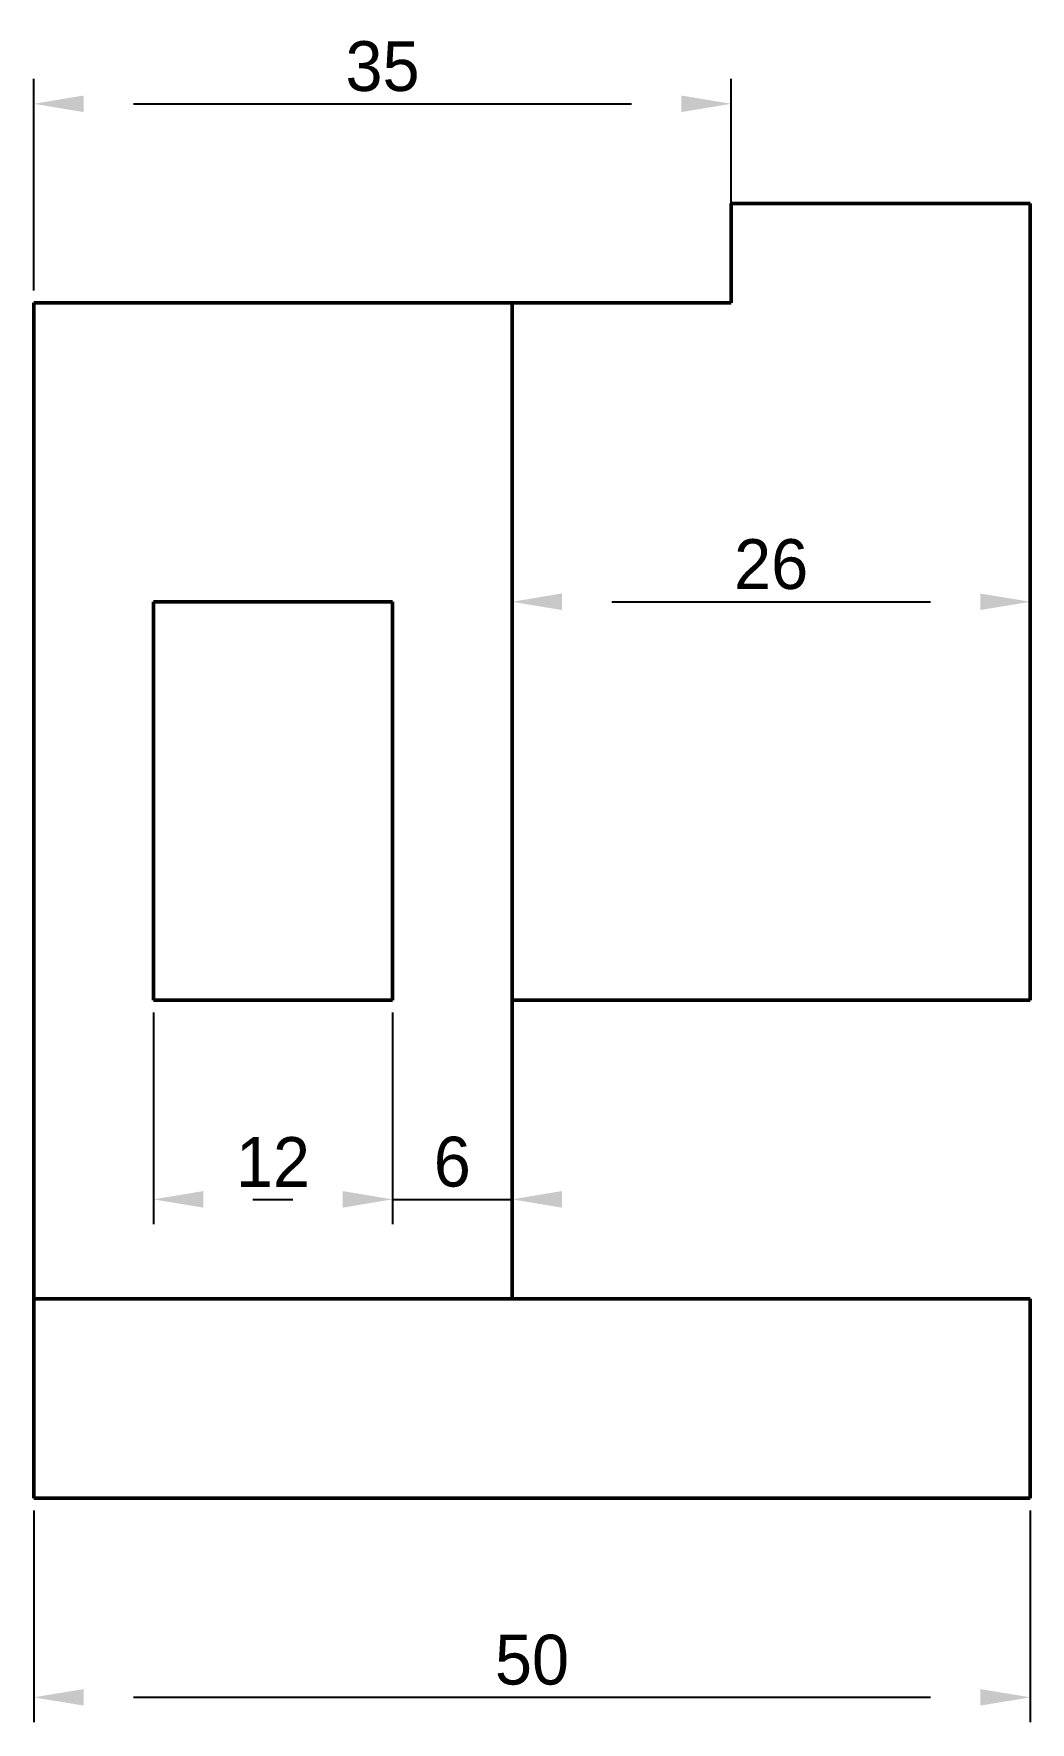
# Model space of a CAD drawing. Extents: x 0 to 50, y -11.2 to 73.5.
import ezdxf

# ---------------------------------------------------------------- set-up
doc = ezdxf.new("R2010")
doc.units = 0
doc.layers.get('0').update_dxf_attribs({"linetype": 'CONTINUOUS'})
doc.dimstyles.get("Standard").update_dxf_attribs({"dimtxt": 2.5, "dimasz": 2.5, "dimexe": 1.25, "dimexo": 0.625, "dimtad": 0, "dimtoh": 1, "dimzin": 1, "dimdsep": 46, "dimtxsty": 'Standard', "dimtsz": 2.5, "dimcen": 0.09, "dimadec": 0, "dimazin": 0, "dimtfac": 1, "dimtdec": 4, "dimtofl": 0, "dimtmove": 0, "dimatfit": 3, "dimfxl": 1, "dimtolj": 1, "dimtzin": 0, "dimarcsym": 0})

# ---------------------------------------------------------------- blocks, each defined once
blk = doc.blocks.new('*D1')
at = {"layer": '1', "color": 0, "linetype": 'ByBlock', "lineweight": -2}
for p, q in [((6, 24.375), (6, 13.75)), ((18, 24.375), (18, 13.75)), ((11, 15), (13, 15))]:
    blk.add_line(p, q, dxfattribs=at)
for points in [[(6, 15), (8.5, 15.416), (8.5, 14.584)], [(18, 15), (15.5, 14.584), (15.5, 15.416)]]:
    blk.add_solid(points, dxfattribs=at)
at = {"layer": '1', "color": 0, "linetype": 'CONTINUOUS', "lineweight": -2, "insert": (12, 16.875), "char_height": 2.5, "width": 2.5, "attachment_point": 5}
blk.add_mtext('12', dxfattribs=at)
blk = doc.blocks.new('*D2')
at = {"layer": '1', "color": 0, "linetype": 'ByBlock', "lineweight": -2}
for p, q in [((24, 45.625), (24, 46.25)), ((50, 45.625), (50, 46.25)), ((29, 45), (45, 45))]:
    blk.add_line(p, q, dxfattribs=at)
for points in [[(24, 45), (26.5, 45.416), (26.5, 44.584)], [(50, 45), (47.5, 44.584), (47.5, 45.416)]]:
    blk.add_solid(points, dxfattribs=at)
at = {"layer": '1', "color": 0, "linetype": 'CONTINUOUS', "lineweight": -2, "insert": (37, 46.875), "char_height": 2.5, "width": 3.05556, "attachment_point": 5}
blk.add_mtext('26', dxfattribs=at)
blk = doc.blocks.new('*D3')
at = {"layer": '1', "color": 0, "linetype": 'ByBlock', "lineweight": -2}
for p, q in [((0, 60.625), (0, 71.25)), ((35, 60.625), (35, 71.25)), ((5, 70), (30, 70))]:
    blk.add_line(p, q, dxfattribs=at)
for points in [[(0, 70), (2.5, 70.416), (2.5, 69.584)], [(35, 70), (32.5, 69.584), (32.5, 70.416)]]:
    blk.add_solid(points, dxfattribs=at)
at = {"layer": '1', "color": 0, "linetype": 'CONTINUOUS', "lineweight": -2, "insert": (17.5, 71.875), "char_height": 2.5, "width": 3.05556, "attachment_point": 5}
blk.add_mtext('35', dxfattribs=at)
blk = doc.blocks.new('*D4')
at = {"layer": '1', "color": 0, "linetype": 'ByBlock', "lineweight": -2}
for p, q in [((18, 24.375), (18, 13.75)), ((24, 24.375), (24, 13.75)), ((18, 15), (24, 15))]:
    blk.add_line(p, q, dxfattribs=at)
for points in [[(18, 15), (15.5, 14.584), (15.5, 15.416)], [(24, 15), (26.5, 15.416), (26.5, 14.584)]]:
    blk.add_solid(points, dxfattribs=at)
at = {"layer": '1', "color": 0, "linetype": 'CONTINUOUS', "lineweight": -2, "insert": (21, 16.875), "char_height": 2.5, "width": 1.11111, "attachment_point": 5}
blk.add_mtext('6', dxfattribs=at)
blk = doc.blocks.new('*D5')
at = {"layer": '1', "color": 0, "linetype": 'ByBlock', "lineweight": -2}
for p, q in [((0, -0.625), (0, -11.25)), ((50, -0.625), (50, -11.25)), ((5, -10), (45, -10))]:
    blk.add_line(p, q, dxfattribs=at)
for points in [[(0, -10), (2.5, -9.584), (2.5, -10.416)], [(50, -10), (47.5, -10.416), (47.5, -9.584)]]:
    blk.add_solid(points, dxfattribs=at)
at = {"layer": '1', "color": 0, "linetype": 'CONTINUOUS', "lineweight": -2, "insert": (25, -8.125), "char_height": 2.5, "width": 3.05556, "attachment_point": 5}
blk.add_mtext('50', dxfattribs=at)

msp = doc.modelspace()

# ---------------------------------------------------------------- linework, layer by layer
at = {"linetype": 'CONTINUOUS', "lineweight": 50}
for p, q in [((50, 65), (35, 65)), ((35, 65), (35, 60)), ((50, 25), (50, 65)), ((0, 60), (24, 60)), ((0, 10), (0, 60)), ((24, 60), (24, 10)), ((24, 60), (35, 60)), ((18, 45), (6, 45)), ((6, 45), (6, 25)), ((18, 25), (18, 45)), ((6, 25), (18, 25)), ((50, 25), (24, 25)), ((50, 10), (0, 10)), ((0, 10), (0, 0)), ((50, 0), (50, 10)), ((0, 0), (50, 0))]:
    msp.add_line(p, q, dxfattribs=at)

# ---------------------------------------------------------------- dimensions: what is measured, and where the dimension line sits
at = {"layer": '1'}
for base, p1, p2, picture, middle in [((35, 70), (0, 60), (35, 60), '*D3', (17.5, 71.875)), ((50, 45), (24, 45), (50, 45), '*D2', (37, 46.875)), ((18, 15), (6, 25), (18, 25), '*D1', (12, 16.875)), ((24, 15), (18, 25), (24, 25), '*D4', (21, 16.875)), ((50, -10), (0, 0), (50, 0), '*D5', (25, -8.125))]:
    dim = msp.add_linear_dim(base=base, p1=p1, p2=p2, dimstyle='Standard', dxfattribs=at)
    dim.commit()
    dim.dimension.update_dxf_attribs({"geometry": picture, "text_midpoint": middle})

doc.saveas('drawing.dxf')
